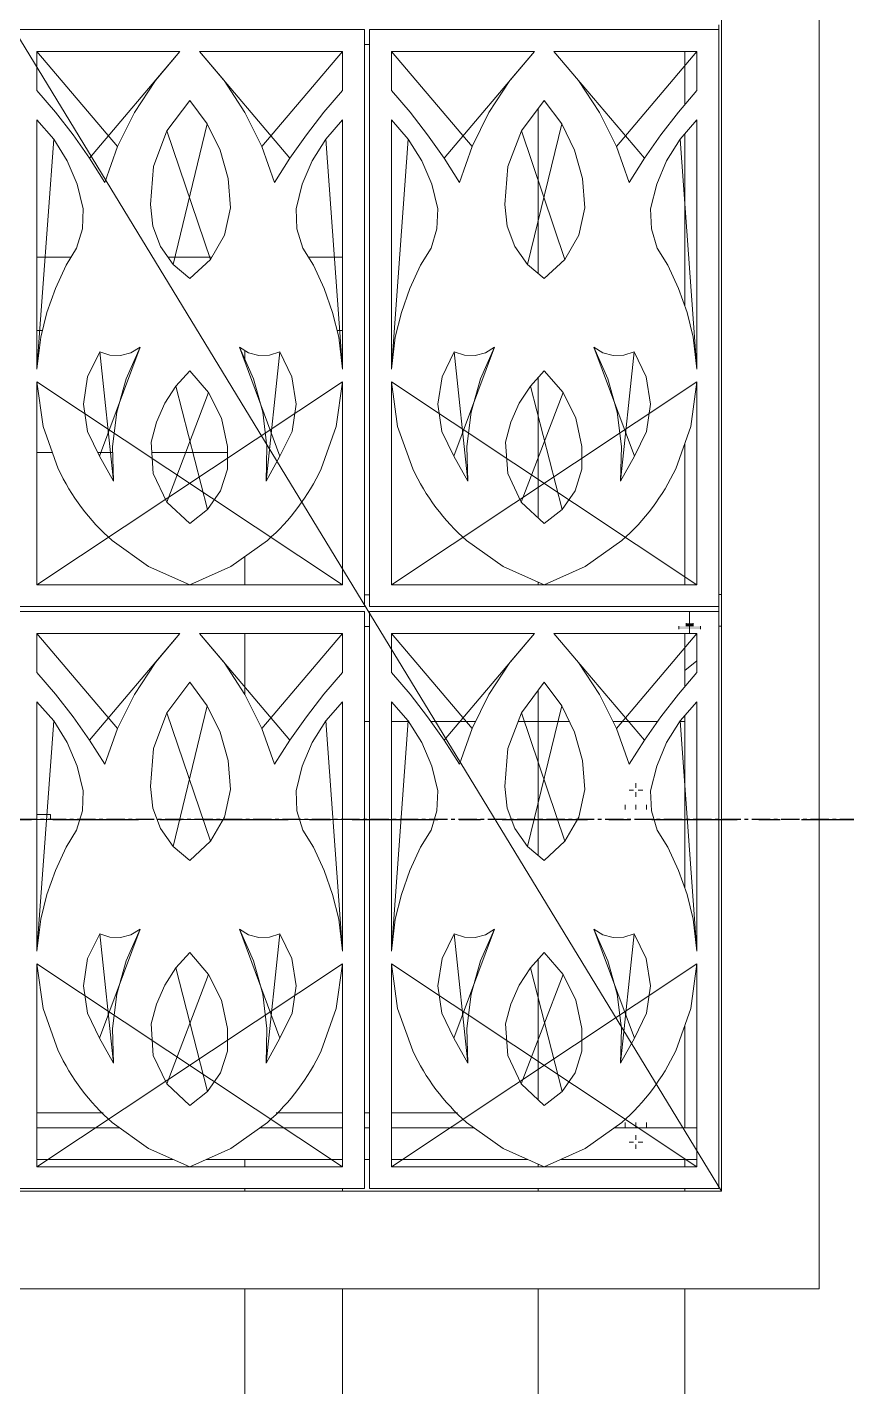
# Model space of a CAD drawing. Header units: millimetres. Extents: x -153298 to 620751, y -313239 to 250031.
# Drawn here: x 57138 to 58814, y 25166 to 27946 of the extents above; entities that cross this region are included whole.
import ezdxf

# ---------------------------------------------------------------- set-up
doc = ezdxf.new("R2010")
doc.units = ezdxf.units.MM
for name, pattern in [('CENTER', [2, 1.25, -0.25, 0.25, -0.25]), ('TA_GL_000.70000', [1.925, 0.7, -0.175, 0.175, -0.175, 0.7]), ('XKITLINE00', [0]), ('XKITLINE02', [4, 2, -2])]:
    doc.linetypes.add(name, pattern=pattern)
for name, color, linetype in [('000 - 0_SYM_DWG_GRIDLINE_MAIN_COLOR_251', 251, 'Continuous'), ('000 - EXISTING_BUILDING_MAIN_COLOR_251', 251, 'Continuous'), ('000 - EXISTING_BUILDING_MAIN_COLOR_3', 3, 'Continuous'), ('000 - GRID', 251, 'CENTER')]:
    doc.layers.add(name, color=color, linetype=linetype)
doc.layers.add('Bolt', color=1, linetype='Continuous', lineweight=0)
doc.layers.add('Part', color=2, linetype='Continuous', lineweight=0)
doc.styles.add('TA', font='', dxfattribs={"height": 4.5})
doc.styles.get('TA').set_extended_font_data('Cordia New')

# ---------------------------------------------------------------- blocks, each defined once
blk = doc.blocks.new('*A12371202')
at = {"layer": 'Part', "linetype": 'XKITLINE00', "lineweight": 0}
for p, q in [((519.057888, 20.511891), (519.057888, 21.382581)), ((516.657888, 17.756125), (516.657888, 20.452076)), ((519.057888, 17.219376), (519.057888, 20.038138)), ((516.657888, 13.75512), (516.657888, 16.05133)), ((519.057888, 12.658387), (519.057888, 14.972118)), ((516.657888, 12.658387), (516.657888, 12.702859)), ((519.057888, 10.991891), (519.057888, 11.862581)), ((516.657888, 8.236125), (516.657888, 10.932076)), ((519.057888, 7.699376), (519.057888, 10.518138)), ((516.657888, 4.23512), (516.657888, 6.53133)), ((519.057888, 3.778517), (519.057888, 5.452118)), ((516.657888, 3.138387), (516.657888, 3.182859)), ((519.057888, 3.138387), (519.057888, 3.258517)), ((516.657888, 2.742546), (516.657888, 2.782517)), ((519.057888, 2.742546), (519.057888, 2.782517)), ((516.657888, -19.280042), (516.657888, 1.142546)), ((519.057888, -41.177455), (519.057888, 1.142546))]:
    blk.add_line(p, q, dxfattribs=at)
blk = doc.blocks.new('*A12801245')
at = {"layer": 'Part', "linetype": 'XKITLINE00', "lineweight": 0}
for p, q in [((511.858241, 16.348364), (511.858241, 16.492592)), ((511.858241, 12.658387), (511.858241, 13.120392)), ((511.858241, 10.87361), (511.858241, 11.862982)), ((511.858241, 3.138387), (511.858241, 3.258517)), ((511.858241, 2.742546), (511.858241, 2.782517)), ((513.458241, 2.742546), (513.458241, 2.782517)), ((511.858241, -3.177455), (511.858241, 1.142546)), ((513.458241, -3.177455), (513.458241, 1.142546))]:
    blk.add_line(p, q, dxfattribs=at)
blk = doc.blocks.new('*A13041267')
at = {"layer": 'Part', "linetype": 'XKITLINE00', "lineweight": 0}
for p, q in [((513.817911, 10.42254), (513.897911, 10.42254)), ((514.257919, 10.42254), (514.539185, 10.42254)), ((514.904635, 10.42254), (515.63285, 10.42254)), ((516.329858, 10.42254), (517.171649, 10.42254)), ((517.882964, 10.42254), (518.611179, 10.42254)), ((518.976629, 10.42254), (519.057907, 10.42254)), ((519.057907, 10.42254), (519.057907, 8.82254)), ((513.817911, 8.82254), (513.897911, 8.82254)), ((514.257919, 8.82254), (514.961046, 8.82254)), ((516.221795, 8.82254), (517.30225, 8.82254)), ((518.554768, 8.82254), (519.057907, 8.82254))]:
    blk.add_line(p, q, dxfattribs=at)
blk = doc.blocks.new('*A13051268')
at = {"layer": 'Part', "linetype": 'XKITLINE00', "lineweight": 0}
for p, q in [((508.457919, 8.822545), (509.161047, 8.822545)), ((510.421793, 8.822545), (511.502253, 8.822545)), ((512.754767, 8.822545), (513.457895, 8.822545)), ((513.817911, 8.822545), (513.897911, 8.822545)), ((514.257919, 8.822545), (514.961047, 8.822545)), ((516.221793, 8.822545), (516.657888, 8.822545)), ((516.657888, 8.236125), (516.657888, 8.822545)), ((516.657888, 4.23512), (516.657888, 6.53133)), ((508.457919, 4.022545), (509.541614, 4.022545)), ((512.3742, 4.022545), (513.457895, 4.022545)), ((513.817911, 4.022545), (513.897911, 4.022545)), ((514.257919, 4.022545), (515.341614, 4.022545))]:
    blk.add_line(p, q, dxfattribs=at)
blk = doc.blocks.new('*A17671720')
at = {"layer": 'Part', "linetype": 'XKITLINE00', "lineweight": 0}
for p, q in [((511.858059, 3.138387), (511.858059, 3.258517)), ((511.858059, 2.742546), (511.858059, 2.782517)), ((511.858059, -3.177455), (511.858059, 1.142546))]:
    blk.add_line(p, q, dxfattribs=at)
blk = doc.blocks.new('*A17691722')
at = {"layer": '000 - EXISTING_BUILDING_MAIN_COLOR_3', "linetype": 'XKITLINE00', "lineweight": 0}
for p, q in [((521.257903, 1.142546), (521.257903, 42.422545)), ((496.457912, 40.822545), (519.657903, 2.742546)), ((519.657903, 2.742546), (519.657903, 40.822545)), ((496.457912, 2.742546), (519.657903, 2.742546)), ((398.857909, 1.142546), (521.257903, 1.142546))]:
    blk.add_line(p, q, dxfattribs=at)
blk = doc.blocks.new('*A17701723')
at = {"layer": 'Part', "linetype": 'XKITLINE00', "lineweight": 0}
for p, q in [((513.817911, 12.498517), (513.897911, 12.498517)), ((519.617911, 12.222517), (519.617911, 12.302517)), ((513.817911, 11.978517), (513.897911, 11.978517))]:
    blk.add_line(p, q, dxfattribs=at)
blk = doc.blocks.new('*A17711724')
at = {"layer": 'Part', "linetype": 'XKITLINE00', "lineweight": 0}
for p, q in [((519.617911, 21.742517), (519.617911, 21.822517)), ((513.817911, 21.498517), (513.897911, 21.498517))]:
    blk.add_line(p, q, dxfattribs=at)
blk = doc.blocks.new('*A17741727')
at = {"layer": 'Part', "linetype": 'XKITLINE00', "lineweight": 0}
for p, q in [((508.457919, 3.778517), (509.808691, 3.778517)), ((512.107123, 3.778517), (513.457895, 3.778517)), ((513.817911, 3.778517), (513.897911, 3.778517)), ((514.257919, 3.778517), (515.608691, 3.778517)), ((517.907123, 3.778517), (519.257895, 3.778517)), ((508.457919, 3.258517), (510.687711, 3.258517)), ((511.228117, 3.258517), (513.457895, 3.258517)), ((513.817911, 3.258517), (513.897911, 3.258517)), ((514.257919, 3.258517), (516.487711, 3.258517)), ((517.028117, 3.258517), (519.257895, 3.258517))]:
    blk.add_line(p, q, dxfattribs=at)
blk = doc.blocks.new('*A17821735')
at = {"layer": 'Part', "linetype": 'XKITLINE00', "lineweight": 0}
for p, q in [((497.257888, 18.022545), (497.41706, 18.022545)), ((498.998975, 18.022545), (499.717723, 18.022545)), ((501.298754, 18.022545), (501.857895, 18.022545)), ((502.217911, 18.022545), (502.297911, 18.022545)), ((502.657919, 18.022545), (503.21706, 18.022545)), ((504.798975, 18.022545), (505.517723, 18.022545)), ((507.098754, 18.022545), (507.477855, 18.022545)), ((508.457919, 18.022545), (509.01706, 18.022545)), ((510.598975, 18.022545), (511.317723, 18.022545)), ((512.898754, 18.022545), (513.457906, 18.022545)), ((501.768041, 16.822545), (501.857895, 16.822545)), ((502.217911, 16.822545), (502.297911, 16.822545)), ((502.657919, 16.822545), (502.747773, 16.822545)), ((508.457919, 16.822545), (508.547773, 16.822545)), ((513.368041, 16.822545), (513.457906, 16.822545))]:
    blk.add_line(p, q, dxfattribs=at)
blk = doc.blocks.new('*A17851738')
at = {"layer": 'Part', "linetype": 'XKITLINE00', "lineweight": 0}
for p, q in [((507.0778, 8.902545), (507.657895, 8.902545)), ((507.0778, 8.822545), (507.0778, 8.902545)), ((508.017911, 8.902545), (508.097911, 8.902545)), ((508.457919, 8.902545), (508.6778, 8.902545)), ((508.6778, 8.822545), (508.6778, 8.902545)), ((507.0778, 8.822545), (507.657895, 8.822545)), ((508.017911, 8.822545), (508.097911, 8.822545)), ((508.457919, 8.822545), (508.6778, 8.822545))]:
    blk.add_line(p, q, dxfattribs=at)
blk = doc.blocks.new('*A17961749')
at = {"layer": 'Part', "linetype": 'XKITLINE00', "lineweight": 0}
for p, q in [((519.617911, 12.502545), (519.65788, 12.502545)), ((519.617911, 11.982545), (519.65788, 11.982545))]:
    blk.add_line(p, q, dxfattribs=at)
blk = doc.blocks.new('*A18821831')
at = {"layer": 'Part', "linetype": 'XKITLINE00', "lineweight": 0}
for p, q in [((497.851866, 14.822545), (498.096596, 14.822545)), ((498.737393, 14.822545), (499.973782, 14.822545)), ((500.619218, 14.822545), (500.863948, 14.822545)), ((501.604797, 14.822545), (501.857895, 14.822545)), ((502.217911, 14.822545), (502.297911, 14.822545)), ((502.657919, 14.822545), (502.911017, 14.822545)), ((503.651866, 14.822545), (503.857937, 14.822545)), ((505.458241, 14.822545), (505.773782, 14.822545)), ((506.419218, 14.822545), (506.663948, 14.822545)), ((507.404797, 14.822545), (507.477855, 14.822545)), ((508.457919, 14.822545), (508.711017, 14.822545)), ((509.451866, 14.822545), (509.696596, 14.822545)), ((510.337393, 14.822545), (511.573782, 14.822545))]:
    blk.add_line(p, q, dxfattribs=at)
blk = doc.blocks.new('*A18841833')
at = {"layer": 'Bolt', "linetype": 'XKITLINE00', "lineweight": 0}
for p, q in [((518.257906, 3.654545), (518.257906, 3.579953)), ((518.145906, 3.542545), (518.220498, 3.542545)), ((518.257906, 3.430545), (518.257906, 3.505137)), ((518.369906, 3.542545), (518.295314, 3.542545))]:
    blk.add_line(p, q, dxfattribs=at)
blk = doc.blocks.new('*A18871836')
at = {"layer": 'Bolt', "linetype": 'XKITLINE02', "lineweight": 0}
for p, q in [((518.08188, 3.782545), (518.08188, 3.862545)), ((518.08188, 3.782545), (518.08188, 3.862545)), ((518.25788, 3.782545), (518.25788, 3.862545)), ((518.25788, 3.782545), (518.25788, 3.862545)), ((518.43388, 3.782545), (518.43388, 3.862545)), ((518.43388, 3.782545), (518.43388, 3.862545))]:
    blk.add_line(p, q, dxfattribs=at)
blk = doc.blocks.new('*A18881837')
at = {"layer": 'Bolt', "linetype": 'XKITLINE02', "lineweight": 0}
for p, q in [((518.08188, 9.062545), (518.08188, 8.982545)), ((518.08188, 9.062545), (518.08188, 8.982545)), ((518.25788, 9.062545), (518.25788, 8.982545)), ((518.25788, 9.062545), (518.25788, 8.982545)), ((518.43388, 9.062545), (518.43388, 8.982545)), ((518.43388, 9.062545), (518.43388, 8.982545))]:
    blk.add_line(p, q, dxfattribs=at)
blk = doc.blocks.new('*A18891838')
at = {"layer": 'Part', "linetype": 'XKITLINE00', "lineweight": 0}
blk.add_line((519.057888, 11.258996), (519.257895, 11.414557), dxfattribs=at)
blk = doc.blocks.new('*A18901839')
at = {"layer": 'Bolt'}
for points in [[(519.082, 11.983), (519.082, 12.031), (519.194, 12.031), (519.194, 11.983)], [(518.962, 11.935), (518.962, 11.983), (519.314, 11.983), (519.314, 11.935)]]:
    blk.add_hatch(color=256, dxfattribs=at).paths.add_polyline_path(points, flags=17)
at = {"layer": 'Bolt', "linetype": 'XKITLINE00', "lineweight": 0}
for p, q in [((519.082, 11.983), (519.082, 12.031)), ((519.138, 11.871), (519.138, 12.215)), ((519.194, 11.983), (519.194, 12.031)), ((518.962, 11.935), (518.962, 11.983)), ((519.314, 11.935), (519.314, 11.983))]:
    blk.add_line(p, q, dxfattribs=at)
at = {"layer": 'Bolt', "linetype": 'XKITLINE02', "lineweight": 0}
for p, q in [((519.082, 11.983), (519.082, 12.031)), ((519.138, 11.871), (519.138, 12.215)), ((519.194, 11.983), (519.194, 12.031)), ((518.962, 11.935), (518.962, 11.983)), ((519.314, 11.935), (519.314, 11.983))]:
    blk.add_line(p, q, dxfattribs=at)
blk = doc.blocks.new('*A18911840')
at = {"layer": 'Bolt', "linetype": 'XKITLINE00', "lineweight": 0}
for p, q in [((518.257854, 9.414545), (518.257854, 9.339953)), ((518.145854, 9.302545), (518.220446, 9.302545)), ((518.257854, 9.190545), (518.257854, 9.265137)), ((518.369854, 9.302545), (518.295262, 9.302545))]:
    blk.add_line(p, q, dxfattribs=at)
blk = doc.blocks.new('*A18981847')
at = {"layer": 'Part', "linetype": 'XKITLINE00', "lineweight": 0}
for p, q in [((511.857906, 16.349113), (511.857906, 16.492794)), ((511.857906, 12.658387), (511.857906, 13.120153)), ((511.857906, 10.87412), (511.857906, 11.862982))]:
    blk.add_line(p, q, dxfattribs=at)
blk = doc.blocks.new('*A19101859')
at = {"layer": '000 - EXISTING_BUILDING_MAIN_COLOR_251', "linetype": 'XKITLINE00', "lineweight": 0}
for p, q in [((513.817911, 21.742517), (508.097911, 21.742517)), ((513.817911, 12.302517), (513.817911, 21.742517)), ((519.617911, 21.742517), (513.897911, 21.742517)), ((513.897911, 21.742517), (513.897911, 12.302517)), ((519.617911, 12.302517), (519.617911, 21.742517)), ((508.457919, 21.382523), (510.797671, 21.383195)), ((509.777312, 19.830619), (508.457919, 21.382523)), ((508.457919, 20.745377), (508.457919, 21.382523)), ((510.797671, 21.383195), (509.318825, 19.638561)), ((510.797671, 21.383195), (510.395711, 20.90812)), ((512.596989, 19.638561), (511.118143, 21.383195)), ((511.520103, 20.90812), (511.118143, 21.383195)), ((511.118143, 21.383195), (513.457895, 21.382523)), ((513.457895, 21.382523), (512.138502, 19.830619)), ((513.457895, 21.382523), (513.457895, 20.745377)), ((514.257919, 21.382523), (516.597671, 21.383195)), ((515.577312, 19.830619), (514.257919, 21.382523)), ((514.257919, 20.745377), (514.257919, 21.382523)), ((516.597671, 21.383195), (515.118825, 19.638561)), ((516.597671, 21.383195), (516.195711, 20.90812)), ((518.396989, 19.638561), (516.918143, 21.383195)), ((517.320103, 20.90812), (516.918143, 21.383195)), ((516.918143, 21.383195), (519.257895, 21.382523)), ((519.257895, 21.382523), (517.938502, 19.830619)), ((519.257895, 21.382523), (519.257895, 20.745377)), ((508.762219, 20.39014), (508.457919, 20.745377)), ((510.395711, 20.90812), (510.053931, 20.388068)), ((511.861883, 20.388068), (511.520103, 20.90812)), ((513.153595, 20.39014), (513.457895, 20.745377)), ((514.562219, 20.39014), (514.257919, 20.745377)), ((516.195711, 20.90812), (515.853931, 20.388068)), ((517.661883, 20.388068), (517.320103, 20.90812)), ((518.953595, 20.39014), (519.257895, 20.745377)), ((510.584028, 20.086175), (510.957895, 20.585694)), ((510.957895, 20.585694), (511.244908, 20.201065)), ((516.384028, 20.086175), (516.757895, 20.585694)), ((516.757895, 20.585694), (517.044908, 20.201065)), ((508.457919, 20.266434), (508.457919, 16.186434)), ((508.732936, 19.952518), (508.457919, 20.266434)), ((509.049402, 20.020927), (508.762219, 20.39014)), ((510.053931, 20.388068), (509.777312, 19.830619)), ((512.138502, 19.830619), (511.861883, 20.388068)), ((513.153595, 20.39014), (512.866412, 20.020927)), ((513.182878, 19.952518), (513.457895, 20.266434)), ((513.457895, 16.186434), (513.457895, 20.266434)), ((514.257919, 20.266434), (514.257919, 16.186434)), ((514.532936, 19.952518), (514.257919, 20.266434)), ((514.849402, 20.020927), (514.562219, 20.39014)), ((515.853931, 20.388068), (515.577312, 19.830619)), ((517.938502, 19.830619), (517.661883, 20.388068)), ((518.953595, 20.39014), (518.666412, 20.020927)), ((518.982878, 19.952518), (519.257895, 20.266434)), ((519.257895, 16.186434), (519.257895, 20.266434)), ((509.318825, 19.638561), (509.049402, 20.020927)), ((510.363857, 19.502377), (510.584028, 20.086175)), ((510.584028, 20.086175), (511.295296, 17.983653)), ((511.244908, 20.201065), (510.684853, 17.901446)), ((511.244908, 20.201065), (511.456162, 19.770151)), ((512.866412, 20.020927), (512.596989, 19.638561)), ((515.118825, 19.638561), (514.849402, 20.020927)), ((516.163857, 19.502377), (516.384028, 20.086175)), ((516.384028, 20.086175), (517.095296, 17.983653)), ((517.044908, 20.201065), (516.484853, 17.901446)), ((517.044908, 20.201065), (517.256162, 19.770151)), ((518.666412, 20.020927), (518.396989, 19.638561)), ((508.457919, 16.186434), (508.732936, 19.952518)), ((508.732936, 19.952518), (508.954443, 19.598805)), ((509.777312, 19.830619), (509.569888, 19.243897)), ((512.345926, 19.243897), (512.138502, 19.830619)), ((512.961371, 19.598805), (513.182878, 19.952518)), ((513.182878, 19.952518), (513.457895, 16.186434)), ((514.257919, 16.186434), (514.532936, 19.952518)), ((514.532936, 19.952518), (514.754443, 19.598805)), ((515.577312, 19.830619), (515.369888, 19.243897)), ((518.145926, 19.243897), (517.938502, 19.830619)), ((518.761371, 19.598805), (518.982878, 19.952518)), ((518.982878, 19.952518), (519.257895, 16.186434)), ((508.954443, 19.598805), (509.116785, 19.214328)), ((509.569888, 19.243897), (509.318825, 19.638561)), ((511.456162, 19.770151), (511.584427, 19.307697)), ((512.596989, 19.638561), (512.345926, 19.243897)), ((512.799029, 19.214328), (512.961371, 19.598805)), ((514.754443, 19.598805), (514.916785, 19.214328)), ((515.369888, 19.243897), (515.118825, 19.638561)), ((517.256162, 19.770151), (517.384427, 19.307697)), ((518.396989, 19.638561), (518.145926, 19.243897)), ((518.599029, 19.214328), (518.761371, 19.598805)), ((510.314758, 18.880376), (510.363857, 19.502377)), ((516.114758, 18.880376), (516.163857, 19.502377)), ((509.215815, 18.808901), (509.116785, 19.214328)), ((511.625313, 18.829529), (511.584427, 19.307697)), ((512.699998, 18.808901), (512.799029, 19.214328)), ((515.015815, 18.808901), (514.916785, 19.214328)), ((517.425313, 18.829529), (517.384427, 19.307697)), ((518.499998, 18.808901), (518.599029, 19.214328)), ((509.215815, 18.808901), (509.203508, 18.481042)), ((510.352504, 18.525819), (510.314758, 18.880376)), ((511.625313, 18.829529), (511.524698, 18.381468)), ((512.712306, 18.481042), (512.699998, 18.808901)), ((515.015815, 18.808901), (515.003508, 18.481042)), ((516.152504, 18.525819), (516.114758, 18.880376)), ((517.425313, 18.829529), (517.324698, 18.381468)), ((518.512306, 18.481042), (518.499998, 18.808901)), ((509.203508, 18.481042), (509.10734, 18.167363)), ((510.478596, 18.192297), (510.352504, 18.525819)), ((512.808474, 18.167363), (512.712306, 18.481042)), ((515.003508, 18.481042), (514.90734, 18.167363)), ((516.278596, 18.192297), (516.152504, 18.525819)), ((518.608474, 18.167363), (518.512306, 18.481042)), ((511.524698, 18.381468), (511.295296, 17.983653)), ((517.324698, 18.381468), (517.095296, 17.983653)), ((508.933773, 17.888944), (509.10734, 18.167363)), ((510.684853, 17.901446), (510.478596, 18.192297)), ((512.982041, 17.888944), (512.808474, 18.167363)), ((514.733773, 17.888944), (514.90734, 18.167363)), ((516.484853, 17.901446), (516.278596, 18.192297)), ((518.782041, 17.888944), (518.608474, 18.167363)), ((508.933773, 17.888944), (508.759609, 17.508841)), ((510.957895, 17.672135), (510.684853, 17.901446)), ((511.295296, 17.983653), (510.957895, 17.672135)), ((513.156205, 17.508841), (512.982041, 17.888944)), ((514.733773, 17.888944), (514.559609, 17.508841)), ((516.757895, 17.672135), (516.484853, 17.901446)), ((517.095296, 17.983653), (516.757895, 17.672135)), ((518.956205, 17.508841), (518.782041, 17.888944)), ((508.759609, 17.508841), (508.621038, 17.114367)), ((513.294776, 17.114367), (513.156205, 17.508841)), ((514.559609, 17.508841), (514.421038, 17.114367)), ((519.094776, 17.114367), (518.956205, 17.508841)), ((508.621038, 17.114367), (508.519228, 16.708848)), ((513.396585, 16.708848), (513.294776, 17.114367)), ((514.421038, 17.114367), (514.319228, 16.708848)), ((519.196585, 16.708848), (519.094776, 17.114367)), ((508.519228, 16.708848), (508.457919, 16.186434)), ((513.457895, 16.186434), (513.396585, 16.708848)), ((514.319228, 16.708848), (514.257919, 16.186434)), ((519.257895, 16.186434), (519.196585, 16.708848)), ((509.287051, 16.065111), (509.486307, 16.471741)), ((510.145884, 16.545792), (509.481119, 14.761918)), ((509.486307, 16.471741), (509.708994, 14.356827)), ((509.486307, 16.471741), (509.65231, 16.41699)), ((510.145884, 16.545792), (509.91483, 16.029249)), ((509.996155, 16.455593), (510.145884, 16.545792)), ((511.76993, 16.545792), (512.434695, 14.761918)), ((512.000984, 16.029249), (511.76993, 16.545792)), ((511.76993, 16.545792), (511.919659, 16.455593)), ((512.429507, 16.471741), (512.20682, 14.356827)), ((512.263504, 16.41699), (512.429507, 16.471741)), ((512.429507, 16.471741), (512.628763, 16.065111)), ((515.087051, 16.065111), (515.286307, 16.471741)), ((515.945884, 16.545792), (515.281119, 14.761918)), ((515.286307, 16.471741), (515.508994, 14.356827)), ((515.286307, 16.471741), (515.45231, 16.41699)), ((515.945884, 16.545792), (515.71483, 16.029249)), ((515.796155, 16.455593), (515.945884, 16.545792)), ((517.56993, 16.545792), (518.234695, 14.761918)), ((517.800984, 16.029249), (517.56993, 16.545792)), ((517.56993, 16.545792), (517.719659, 16.455593)), ((518.229507, 16.471741), (518.00682, 14.356827)), ((518.063504, 16.41699), (518.229507, 16.471741)), ((518.229507, 16.471741), (518.428763, 16.065111)), ((509.65231, 16.41699), (509.82702, 16.411456)), ((509.82702, 16.411456), (509.996155, 16.455593)), ((511.919659, 16.455593), (512.088793, 16.411456)), ((512.088793, 16.411456), (512.263504, 16.41699)), ((515.45231, 16.41699), (515.62702, 16.411456)), ((515.62702, 16.411456), (515.796155, 16.455593)), ((517.719659, 16.455593), (517.888793, 16.411456)), ((517.888793, 16.411456), (518.063504, 16.41699)), ((509.217637, 15.617637), (509.287051, 16.065111)), ((509.91483, 16.029249), (509.763059, 15.484118)), ((510.732818, 15.912025), (510.957895, 16.16272)), ((510.957895, 16.16272), (511.265902, 15.80632)), ((512.152755, 15.484118), (512.000984, 16.029249)), ((512.628763, 16.065111), (512.698177, 15.617637)), ((515.017637, 15.617637), (515.087051, 16.065111)), ((515.71483, 16.029249), (515.563059, 15.484118)), ((516.532818, 15.912025), (516.757895, 16.16272)), ((516.757895, 16.16272), (517.065902, 15.80632)), ((517.952755, 15.484118), (517.800984, 16.029249)), ((518.428763, 16.065111), (518.498177, 15.617637)), ((513.457895, 12.658387), (508.457919, 15.978957)), ((513.457895, 15.978957), (508.457919, 12.658387)), ((508.457919, 12.658387), (508.457919, 15.978957)), ((508.457919, 15.978957), (508.559356, 15.249821)), ((510.54957, 15.62931), (510.732818, 15.912025)), ((511.265902, 15.80632), (510.582075, 14.014752)), ((510.732818, 15.912025), (511.251025, 13.890287)), ((511.265902, 15.80632), (511.47561, 15.384524)), ((513.356458, 15.249821), (513.457895, 15.978957)), ((513.457895, 15.978957), (513.457895, 12.658387)), ((519.257895, 12.658387), (514.257919, 15.978957)), ((519.257895, 15.978957), (514.257919, 12.658387)), ((514.257919, 12.658387), (514.257919, 15.978957)), ((514.257919, 15.978957), (514.359356, 15.249821)), ((516.34957, 15.62931), (516.532818, 15.912025)), ((517.065902, 15.80632), (516.382075, 14.014752)), ((516.532818, 15.912025), (517.051025, 13.890287)), ((517.065902, 15.80632), (517.27561, 15.384524)), ((519.156458, 15.249821), (519.257895, 15.978957)), ((519.257895, 15.978957), (519.257895, 12.658387)), ((509.284335, 15.16975), (509.217637, 15.617637)), ((510.412631, 15.321487), (510.54957, 15.62931)), ((512.698177, 15.617637), (512.631479, 15.16975)), ((515.084335, 15.16975), (515.017637, 15.617637)), ((516.212631, 15.321487), (516.34957, 15.62931)), ((518.498177, 15.617637), (518.431479, 15.16975)), ((509.763059, 15.484118), (509.693936, 14.922491)), ((511.47561, 15.384524), (511.573846, 14.92383)), ((512.221878, 14.922491), (512.152755, 15.484118)), ((515.563059, 15.484118), (515.493936, 14.922491)), ((517.27561, 15.384524), (517.373846, 14.92383)), ((518.021878, 14.922491), (517.952755, 15.484118)), ((508.559356, 15.249821), (508.805602, 14.55607)), ((509.481119, 14.761918), (509.284335, 15.16975)), ((510.325347, 14.996081), (510.412631, 15.321487)), ((512.631479, 15.16975), (512.434695, 14.761918)), ((513.110212, 14.55607), (513.356458, 15.249821)), ((514.359356, 15.249821), (514.605602, 14.55607)), ((515.281119, 14.761918), (515.084335, 15.16975)), ((516.125347, 14.996081), (516.212631, 15.321487)), ((518.431479, 15.16975), (518.234695, 14.761918)), ((518.910212, 14.55607), (519.156458, 15.249821)), ((509.693936, 14.922491), (509.708994, 14.356827)), ((510.361087, 14.481185), (510.325347, 14.996081)), ((511.57361, 14.551665), (511.573846, 14.92383)), ((512.20682, 14.356827), (512.221878, 14.922491)), ((515.493936, 14.922491), (515.508994, 14.356827)), ((516.161087, 14.481185), (516.125347, 14.996081)), ((517.37361, 14.551665), (517.373846, 14.92383)), ((518.00682, 14.356827), (518.021878, 14.922491)), ((509.708994, 14.356827), (509.481119, 14.761918)), ((512.434695, 14.761918), (512.20682, 14.356827)), ((515.508994, 14.356827), (515.281119, 14.761918)), ((518.234695, 14.761918), (518.00682, 14.356827)), ((510.582075, 14.014752), (510.361087, 14.481185)), ((511.57361, 14.551665), (511.462653, 14.196425)), ((516.382075, 14.014752), (516.161087, 14.481185)), ((517.37361, 14.551665), (517.262653, 14.196425)), ((510.957895, 13.660981), (510.582075, 14.014752)), ((511.462653, 14.196425), (511.251025, 13.890287)), ((516.757895, 13.660981), (516.382075, 14.014752)), ((517.262653, 14.196425), (517.051025, 13.890287)), ((511.251025, 13.890287), (510.957895, 13.660981)), ((517.051025, 13.890287), (516.757895, 13.660981)), ((509.686609, 13.385891), (510.285244, 12.957448)), ((511.63057, 12.957448), (512.229205, 13.385891)), ((515.486609, 13.385891), (516.085244, 12.957448)), ((517.43057, 12.957448), (518.029205, 13.385891)), ((510.285244, 12.957448), (510.957919, 12.658387)), ((510.957919, 12.658387), (511.63057, 12.957448)), ((516.085244, 12.957448), (516.757919, 12.658387)), ((516.757919, 12.658387), (517.43057, 12.957448)), ((513.457895, 12.658387), (508.457919, 12.658387)), ((519.257895, 12.658387), (514.257919, 12.658387)), ((508.097911, 12.302517), (513.817911, 12.302517)), ((513.897911, 12.302517), (519.617911, 12.302517)), ((513.817911, 12.222517), (508.097911, 12.222517)), ((513.817911, 2.782517), (513.817911, 12.222517)), ((519.617911, 12.222517), (513.897911, 12.222517)), ((513.897911, 12.222517), (513.897911, 2.782517)), ((519.617911, 2.782517), (519.617911, 12.222517)), ((508.457919, 11.862523), (510.797671, 11.863195)), ((509.777312, 10.310619), (508.457919, 11.862523)), ((508.457919, 11.225377), (508.457919, 11.862523)), ((510.797671, 11.863195), (509.318825, 10.118561)), ((510.797671, 11.863195), (510.395711, 11.38812)), ((512.596989, 10.118561), (511.118143, 11.863195)), ((511.520103, 11.38812), (511.118143, 11.863195)), ((511.118143, 11.863195), (513.457895, 11.862523)), ((513.457895, 11.862523), (512.138502, 10.310619)), ((513.457895, 11.862523), (513.457895, 11.225377)), ((514.257919, 11.862523), (516.597671, 11.863195)), ((515.577312, 10.310619), (514.257919, 11.862523)), ((514.257919, 11.225377), (514.257919, 11.862523)), ((516.597671, 11.863195), (515.118825, 10.118561)), ((516.597671, 11.863195), (516.195711, 11.38812)), ((518.396989, 10.118561), (516.918143, 11.863195)), ((517.320103, 11.38812), (516.918143, 11.863195)), ((516.918143, 11.863195), (519.257895, 11.862523)), ((519.257895, 11.862523), (517.938502, 10.310619)), ((519.257895, 11.862523), (519.257895, 11.225377)), ((510.395711, 11.38812), (510.053931, 10.868068)), ((511.861883, 10.868068), (511.520103, 11.38812)), ((516.195711, 11.38812), (515.853931, 10.868068)), ((517.661883, 10.868068), (517.320103, 11.38812)), ((508.762219, 10.87014), (508.457919, 11.225377)), ((513.153595, 10.87014), (513.457895, 11.225377)), ((514.562219, 10.87014), (514.257919, 11.225377)), ((518.953595, 10.87014), (519.257895, 11.225377)), ((510.584028, 10.566175), (510.957895, 11.065694)), ((510.957895, 11.065694), (511.244908, 10.681065)), ((516.384028, 10.566175), (516.757895, 11.065694)), ((516.757895, 11.065694), (517.044908, 10.681065)), ((508.457919, 10.746434), (508.457919, 6.666434)), ((508.732936, 10.432518), (508.457919, 10.746434)), ((509.049402, 10.500927), (508.762219, 10.87014)), ((510.053931, 10.868068), (509.777312, 10.310619)), ((511.244908, 10.681065), (510.684853, 8.381446)), ((511.244908, 10.681065), (511.456162, 10.250151)), ((512.138502, 10.310619), (511.861883, 10.868068)), ((513.153595, 10.87014), (512.866412, 10.500927)), ((513.182878, 10.432518), (513.457895, 10.746434)), ((513.457895, 6.666434), (513.457895, 10.746434)), ((514.257919, 10.746434), (514.257919, 6.666434)), ((514.532936, 10.432518), (514.257919, 10.746434)), ((514.849402, 10.500927), (514.562219, 10.87014)), ((515.853931, 10.868068), (515.577312, 10.310619)), ((517.044908, 10.681065), (516.484853, 8.381446)), ((517.044908, 10.681065), (517.256162, 10.250151)), ((517.938502, 10.310619), (517.661883, 10.868068)), ((518.953595, 10.87014), (518.666412, 10.500927)), ((518.982878, 10.432518), (519.257895, 10.746434)), ((519.257895, 6.666434), (519.257895, 10.746434)), ((509.318825, 10.118561), (509.049402, 10.500927)), ((510.363857, 9.982377), (510.584028, 10.566175)), ((510.584028, 10.566175), (511.295296, 8.463653)), ((512.866412, 10.500927), (512.596989, 10.118561)), ((515.118825, 10.118561), (514.849402, 10.500927)), ((516.163857, 9.982377), (516.384028, 10.566175)), ((516.384028, 10.566175), (517.095296, 8.463653)), ((518.666412, 10.500927), (518.396989, 10.118561)), ((508.457919, 6.666434), (508.732936, 10.432518)), ((508.732936, 10.432518), (508.954443, 10.078805)), ((509.777312, 10.310619), (509.569888, 9.723897)), ((511.456162, 10.250151), (511.584427, 9.787697)), ((512.345926, 9.723897), (512.138502, 10.310619)), ((512.961371, 10.078805), (513.182878, 10.432518)), ((513.182878, 10.432518), (513.457895, 6.666434)), ((514.257919, 6.666434), (514.532936, 10.432518)), ((514.532936, 10.432518), (514.754443, 10.078805)), ((515.577312, 10.310619), (515.369888, 9.723897)), ((517.256162, 10.250151), (517.384427, 9.787697)), ((518.145926, 9.723897), (517.938502, 10.310619)), ((518.761371, 10.078805), (518.982878, 10.432518)), ((518.982878, 10.432518), (519.257895, 6.666434)), ((508.954443, 10.078805), (509.116785, 9.694328)), ((509.569888, 9.723897), (509.318825, 10.118561)), ((512.596989, 10.118561), (512.345926, 9.723897)), ((512.799029, 9.694328), (512.961371, 10.078805)), ((514.754443, 10.078805), (514.916785, 9.694328)), ((515.369888, 9.723897), (515.118825, 10.118561)), ((518.396989, 10.118561), (518.145926, 9.723897)), ((518.599029, 9.694328), (518.761371, 10.078805)), ((510.314758, 9.360376), (510.363857, 9.982377)), ((511.625313, 9.309529), (511.584427, 9.787697)), ((516.114758, 9.360376), (516.163857, 9.982377)), ((517.425313, 9.309529), (517.384427, 9.787697)), ((509.215815, 9.288901), (509.116785, 9.694328)), ((512.699998, 9.288901), (512.799029, 9.694328)), ((515.015815, 9.288901), (514.916785, 9.694328)), ((518.499998, 9.288901), (518.599029, 9.694328)), ((510.352504, 9.005819), (510.314758, 9.360376)), ((516.152504, 9.005819), (516.114758, 9.360376)), ((509.215815, 9.288901), (509.203508, 8.961042)), ((511.625313, 9.309529), (511.524698, 8.861468)), ((512.712306, 8.961042), (512.699998, 9.288901)), ((515.015815, 9.288901), (515.003508, 8.961042)), ((517.425313, 9.309529), (517.324698, 8.861468)), ((518.512306, 8.961042), (518.499998, 9.288901)), ((509.203508, 8.961042), (509.10734, 8.647363)), ((510.478596, 8.672297), (510.352504, 9.005819)), ((512.808474, 8.647363), (512.712306, 8.961042)), ((515.003508, 8.961042), (514.90734, 8.647363)), ((516.278596, 8.672297), (516.152504, 9.005819)), ((518.608474, 8.647363), (518.512306, 8.961042)), ((511.524698, 8.861468), (511.295296, 8.463653)), ((517.324698, 8.861468), (517.095296, 8.463653)), ((508.933773, 8.368944), (509.10734, 8.647363)), ((510.684853, 8.381446), (510.478596, 8.672297)), ((511.295296, 8.463653), (510.957895, 8.152135)), ((512.982041, 8.368944), (512.808474, 8.647363)), ((514.733773, 8.368944), (514.90734, 8.647363)), ((516.484853, 8.381446), (516.278596, 8.672297)), ((517.095296, 8.463653), (516.757895, 8.152135)), ((518.782041, 8.368944), (518.608474, 8.647363)), ((508.933773, 8.368944), (508.759609, 7.988841)), ((510.957895, 8.152135), (510.684853, 8.381446)), ((513.156205, 7.988841), (512.982041, 8.368944)), ((514.733773, 8.368944), (514.559609, 7.988841)), ((516.757895, 8.152135), (516.484853, 8.381446)), ((518.956205, 7.988841), (518.782041, 8.368944)), ((508.759609, 7.988841), (508.621038, 7.594367)), ((513.294776, 7.594367), (513.156205, 7.988841)), ((514.559609, 7.988841), (514.421038, 7.594367)), ((519.094776, 7.594367), (518.956205, 7.988841)), ((508.621038, 7.594367), (508.519228, 7.188848)), ((513.396585, 7.188848), (513.294776, 7.594367)), ((514.421038, 7.594367), (514.319228, 7.188848)), ((519.196585, 7.188848), (519.094776, 7.594367)), ((508.519228, 7.188848), (508.457919, 6.666434)), ((513.457895, 6.666434), (513.396585, 7.188848)), ((514.319228, 7.188848), (514.257919, 6.666434)), ((519.257895, 6.666434), (519.196585, 7.188848)), ((509.287051, 6.545111), (509.486307, 6.951741)), ((510.145884, 7.025792), (509.481119, 5.241918)), ((509.486307, 6.951741), (509.708994, 4.836827)), ((509.486307, 6.951741), (509.65231, 6.89699)), ((509.65231, 6.89699), (509.82702, 6.891456)), ((509.82702, 6.891456), (509.996155, 6.935593)), ((510.145884, 7.025792), (509.91483, 6.509249)), ((509.996155, 6.935593), (510.145884, 7.025792)), ((511.76993, 7.025792), (512.434695, 5.241918)), ((512.000984, 6.509249), (511.76993, 7.025792)), ((511.76993, 7.025792), (511.919659, 6.935593)), ((511.919659, 6.935593), (512.088793, 6.891456)), ((512.088793, 6.891456), (512.263504, 6.89699)), ((512.429507, 6.951741), (512.20682, 4.836827)), ((512.263504, 6.89699), (512.429507, 6.951741)), ((512.429507, 6.951741), (512.628763, 6.545111)), ((515.087051, 6.545111), (515.286307, 6.951741)), ((515.945884, 7.025792), (515.281119, 5.241918)), ((515.286307, 6.951741), (515.508994, 4.836827)), ((515.286307, 6.951741), (515.45231, 6.89699)), ((515.45231, 6.89699), (515.62702, 6.891456)), ((515.62702, 6.891456), (515.796155, 6.935593)), ((515.945884, 7.025792), (515.71483, 6.509249)), ((515.796155, 6.935593), (515.945884, 7.025792)), ((517.56993, 7.025792), (518.234695, 5.241918)), ((517.800984, 6.509249), (517.56993, 7.025792)), ((517.56993, 7.025792), (517.719659, 6.935593)), ((517.719659, 6.935593), (517.888793, 6.891456)), ((517.888793, 6.891456), (518.063504, 6.89699)), ((518.229507, 6.951741), (518.00682, 4.836827)), ((518.063504, 6.89699), (518.229507, 6.951741)), ((518.229507, 6.951741), (518.428763, 6.545111)), ((513.457895, 3.138387), (508.457919, 6.458957)), ((513.457895, 6.458957), (508.457919, 3.138387)), ((508.457919, 3.138387), (508.457919, 6.458957)), ((508.457919, 6.458957), (508.559356, 5.729821)), ((509.217637, 6.097637), (509.287051, 6.545111)), ((509.91483, 6.509249), (509.763059, 5.964118)), ((510.732818, 6.392025), (510.957895, 6.64272)), ((510.957895, 6.64272), (511.265902, 6.28632)), ((512.152755, 5.964118), (512.000984, 6.509249)), ((512.628763, 6.545111), (512.698177, 6.097637)), ((513.356458, 5.729821), (513.457895, 6.458957)), ((513.457895, 6.458957), (513.457895, 3.138387)), ((519.257895, 3.138387), (514.257919, 6.458957)), ((519.257895, 6.458957), (514.257919, 3.138387)), ((514.257919, 3.138387), (514.257919, 6.458957)), ((514.257919, 6.458957), (514.359356, 5.729821)), ((515.017637, 6.097637), (515.087051, 6.545111)), ((515.71483, 6.509249), (515.563059, 5.964118)), ((516.532818, 6.392025), (516.757895, 6.64272)), ((516.757895, 6.64272), (517.065902, 6.28632)), ((517.952755, 5.964118), (517.800984, 6.509249)), ((518.428763, 6.545111), (518.498177, 6.097637)), ((519.156458, 5.729821), (519.257895, 6.458957)), ((519.257895, 6.458957), (519.257895, 3.138387)), ((510.54957, 6.10931), (510.732818, 6.392025)), ((511.265902, 6.28632), (510.582075, 4.494752)), ((510.732818, 6.392025), (511.251025, 4.370287)), ((511.265902, 6.28632), (511.47561, 5.864524)), ((516.34957, 6.10931), (516.532818, 6.392025)), ((517.065902, 6.28632), (516.382075, 4.494752)), ((516.532818, 6.392025), (517.051025, 4.370287)), ((517.065902, 6.28632), (517.27561, 5.864524)), ((509.284335, 5.64975), (509.217637, 6.097637)), ((510.412631, 5.801487), (510.54957, 6.10931)), ((512.698177, 6.097637), (512.631479, 5.64975)), ((515.084335, 5.64975), (515.017637, 6.097637)), ((516.212631, 5.801487), (516.34957, 6.10931)), ((518.498177, 6.097637), (518.431479, 5.64975)), ((509.763059, 5.964118), (509.693936, 5.402491)), ((510.325347, 5.476081), (510.412631, 5.801487)), ((511.47561, 5.864524), (511.573846, 5.40383)), ((512.221878, 5.402491), (512.152755, 5.964118)), ((515.563059, 5.964118), (515.493936, 5.402491)), ((516.125347, 5.476081), (516.212631, 5.801487)), ((517.27561, 5.864524), (517.373846, 5.40383)), ((518.021878, 5.402491), (517.952755, 5.964118)), ((508.559356, 5.729821), (508.805602, 5.03607)), ((509.481119, 5.241918), (509.284335, 5.64975)), ((512.631479, 5.64975), (512.434695, 5.241918)), ((513.110212, 5.03607), (513.356458, 5.729821)), ((514.359356, 5.729821), (514.605602, 5.03607)), ((515.281119, 5.241918), (515.084335, 5.64975)), ((518.431479, 5.64975), (518.234695, 5.241918)), ((518.910212, 5.03607), (519.156458, 5.729821)), ((509.693936, 5.402491), (509.708994, 4.836827)), ((510.361087, 4.961185), (510.325347, 5.476081)), ((511.57361, 5.031665), (511.573846, 5.40383)), ((512.20682, 4.836827), (512.221878, 5.402491)), ((515.493936, 5.402491), (515.508994, 4.836827)), ((516.161087, 4.961185), (516.125347, 5.476081)), ((517.37361, 5.031665), (517.373846, 5.40383)), ((518.00682, 4.836827), (518.021878, 5.402491)), ((509.708994, 4.836827), (509.481119, 5.241918)), ((512.434695, 5.241918), (512.20682, 4.836827)), ((515.508994, 4.836827), (515.281119, 5.241918)), ((518.234695, 5.241918), (518.00682, 4.836827)), ((510.582075, 4.494752), (510.361087, 4.961185)), ((511.57361, 5.031665), (511.462653, 4.676425)), ((516.382075, 4.494752), (516.161087, 4.961185)), ((517.37361, 5.031665), (517.262653, 4.676425)), ((511.462653, 4.676425), (511.251025, 4.370287)), ((517.262653, 4.676425), (517.051025, 4.370287)), ((510.957895, 4.140981), (510.582075, 4.494752)), ((516.757895, 4.140981), (516.382075, 4.494752)), ((511.251025, 4.370287), (510.957895, 4.140981)), ((517.051025, 4.370287), (516.757895, 4.140981)), ((509.686609, 3.865891), (510.285244, 3.437448)), ((511.63057, 3.437448), (512.229205, 3.865891)), ((515.486609, 3.865891), (516.085244, 3.437448)), ((517.43057, 3.437448), (518.029205, 3.865891)), ((510.285244, 3.437448), (510.957919, 3.138387)), ((510.957919, 3.138387), (511.63057, 3.437448)), ((516.085244, 3.437448), (516.757919, 3.138387)), ((516.757919, 3.138387), (517.43057, 3.437448)), ((513.457895, 3.138387), (508.457919, 3.138387)), ((519.257895, 3.138387), (514.257919, 3.138387)), ((508.097911, 2.782517), (513.817911, 2.782517)), ((513.897911, 2.782517), (519.617911, 2.782517))]:
    blk.add_line(p, q, dxfattribs=at)
for centre, start, end in [((512.090858, 16.112746), 205.353329, 228.597597), ((509.824956, 16.112746), 311.402403, 334.646671), ((517.890858, 16.112746), 205.353329, 228.597597), ((515.624956, 16.112746), 311.402403, 334.646671), ((512.090858, 6.592746), 205.353329, 228.597597), ((509.824956, 6.592746), 311.402403, 334.646671), ((517.890858, 6.592746), 205.353329, 228.597597), ((515.624956, 6.592746), 311.402403, 334.646671)]:
    blk.add_arc(centre, 3.635402, start, end, dxfattribs=at)
blk = doc.blocks.new('*U6394')
at = {"layer": '000 - 0_SYM_DWG_GRIDLINE_MAIN_COLOR_251', "color": 0, "linetype": 'ByBlock', "ltscale": 5}
blk.add_line((20, 0), (-651.806, 0), dxfattribs=at)
at = {"style": 'TA', "flags": 1}
blk.add_attdef('LOCATION', (6, -6), '', height=4.5, rotation=270, dxfattribs=at)
blk = doc.blocks.new('W-1-PP19-ST-ENT1-1_20260610-094632_ELEVATION_1_DIMS')
at = {"layer": '000 - GRID', "linetype": 'TA_GL_000.70000', "xscale": 50.00000000000004, "yscale": 50.00000000000004, "zscale": 50.00000000000004, "rotation": 180}
blk.add_blockref('*U6394', (-2830, 109750), dxfattribs=at)

msp = doc.modelspace()

# ---------------------------------------------------------------- linework, layer by layer
at = {"color": 1, "linetype": 'CENTER', "ltscale": 30}
msp.add_line((59557.5016, 26325.8988), (24877.4489, 26325.8988), dxfattribs=at)

# ---------------------------------------------------------------- block references
at = {"color": 6}
msp.add_blockref('W-1-PP19-ST-ENT1-1_20260610-094632_ELEVATION_1_DIMS', (32232.7713, -83424.1012), dxfattribs=at)
at = {"lineweight": 0, "xscale": 125, "yscale": 125, "zscale": 125}
for name in ['*A17691722', '*A19101859', '*A12371202', '*A17711724', '*A17821735', '*A18981847', '*A12801245', '*A18821831', '*A17701723', '*A17961749', '*A18901839', '*A18891838', '*A13041267', '*A18911840', '*A17851738', '*A18881837', '*A13051268', '*A17741727', '*A18871836', '*A18841833', '*A17671720']:
    msp.add_blockref(name, (-6399.4671, 25223.0807), dxfattribs=at)

doc.saveas('drawing.dxf')
